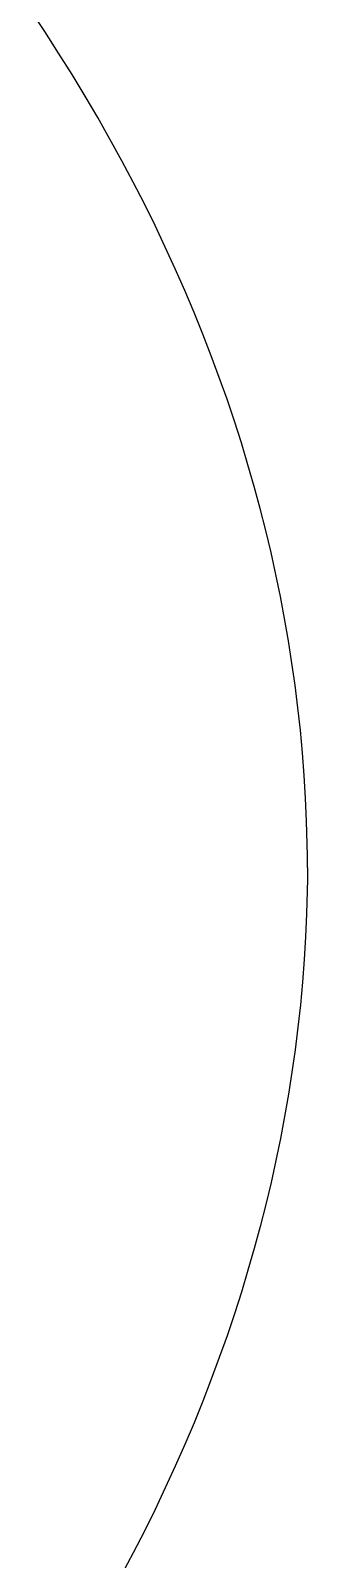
# Model space of a CAD drawing. Extents: x -13345 to 10098, y -1643 to 9113.
# Drawn here: x -9320.175 to -9319.466, y 3478.864 to 3482.781 of the extents above; entities that cross this region are included whole.
import ezdxf

# ---------------------------------------------------------------- set-up
doc = ezdxf.new("R2010")
doc.units = 0
doc.header["$LTSCALE"] = 192
doc.header["$MEASUREMENT"] = 0
doc.layers.add('UTILITIES-PLUMB', color=2, linetype='CONTINUOUS')

# ---------------------------------------------------------------- blocks, each defined once
blk = doc.blocks.new('OVL-II-2')
at = {"layer": 'UTILITIES-PLUMB'}
for points in [[(8.4853, 13.1111), (8.4851, 13.1409), (8.4846, 13.1706), (8.483, 13.2297), (8.4804, 13.2885), (8.4769, 13.3469), (8.4725, 13.405), (8.4671, 13.4629), (8.4609, 13.5205), (8.4537, 13.5779), (8.4457, 13.635), (8.4367, 13.692), (8.4269, 13.7488), (8.4161, 13.8055), (8.4045, 13.862), (8.392, 13.9184), (8.3786, 13.9747), (8.3642, 14.0309), (8.349, 14.087), (8.3329, 14.143), (8.3159, 14.199), (8.298, 14.2549), (8.2791, 14.3107), (8.2594, 14.3665), (8.2387, 14.4222), (8.217, 14.4779), (8.1945, 14.5335), (8.1709, 14.5891), (8.1465, 14.6447), (8.121, 14.7002), (8.0946, 14.7557), (8.0672, 14.8112), (8.0388, 14.8666), (8.0094, 14.9219), (7.9791, 14.9772), (7.9477, 15.0325), (7.9153, 15.0876), (7.8819, 15.1427), (7.8475, 15.1978), (7.812, 15.2527), (7.7755, 15.3076)], [(8.4853, 13.1111), (8.4851, 13.0813), (8.4846, 13.0516), (8.483, 12.9925), (8.4804, 12.9337), (8.4769, 12.8753), (8.4725, 12.8172), (8.4671, 12.7593), (8.4609, 12.7017), (8.4537, 12.6443), (8.4457, 12.5872), (8.4367, 12.5302), (8.4269, 12.4734), (8.4161, 12.4167), (8.4045, 12.3602), (8.392, 12.3038), (8.3786, 12.2475), (8.3642, 12.1913), (8.349, 12.1352), (8.3329, 12.0792), (8.3159, 12.0232), (8.298, 11.9673), (8.2791, 11.9115), (8.2594, 11.8557), (8.2387, 11.8), (8.217, 11.7443), (8.1945, 11.6887), (8.1709, 11.6331), (8.1465, 11.5775), (8.121, 11.522), (8.0946, 11.4665), (8.0672, 11.411), (8.0388, 11.3556), (8.0094, 11.3003)]]:
    blk.add_lwpolyline(points, dxfattribs=at)

msp = doc.modelspace()

# ---------------------------------------------------------------- block references
at = {"layer": 'UTILITIES-PLUMB'}
msp.add_blockref('OVL-II-2', (-9327.9508, 3467.5259), dxfattribs=at)

doc.saveas('drawing.dxf')
